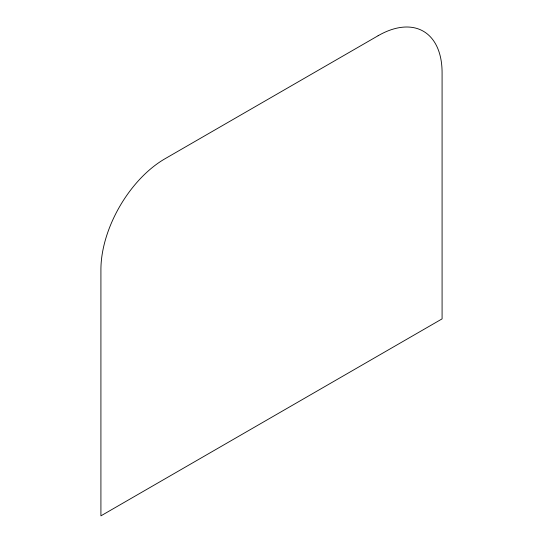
<?xml version="1.0" encoding="UTF-8"?>
<svg xmlns="http://www.w3.org/2000/svg" width="543" height="543" viewBox="0 0 543 543"><rect width="100%" height="100%" fill="white"/><g stroke="black" fill="none" stroke-linecap="round" stroke-linejoin="round"><path stroke-width="0.81" d="M378.118 35.723L164.882 158.827A90.464 52.23 -60 0 0 100.917 269.627L100.917 515.85L442.083 318.877L442.083 72.653A90.464 52.23 -60 0 0 378.118 35.723"/></g></svg>
